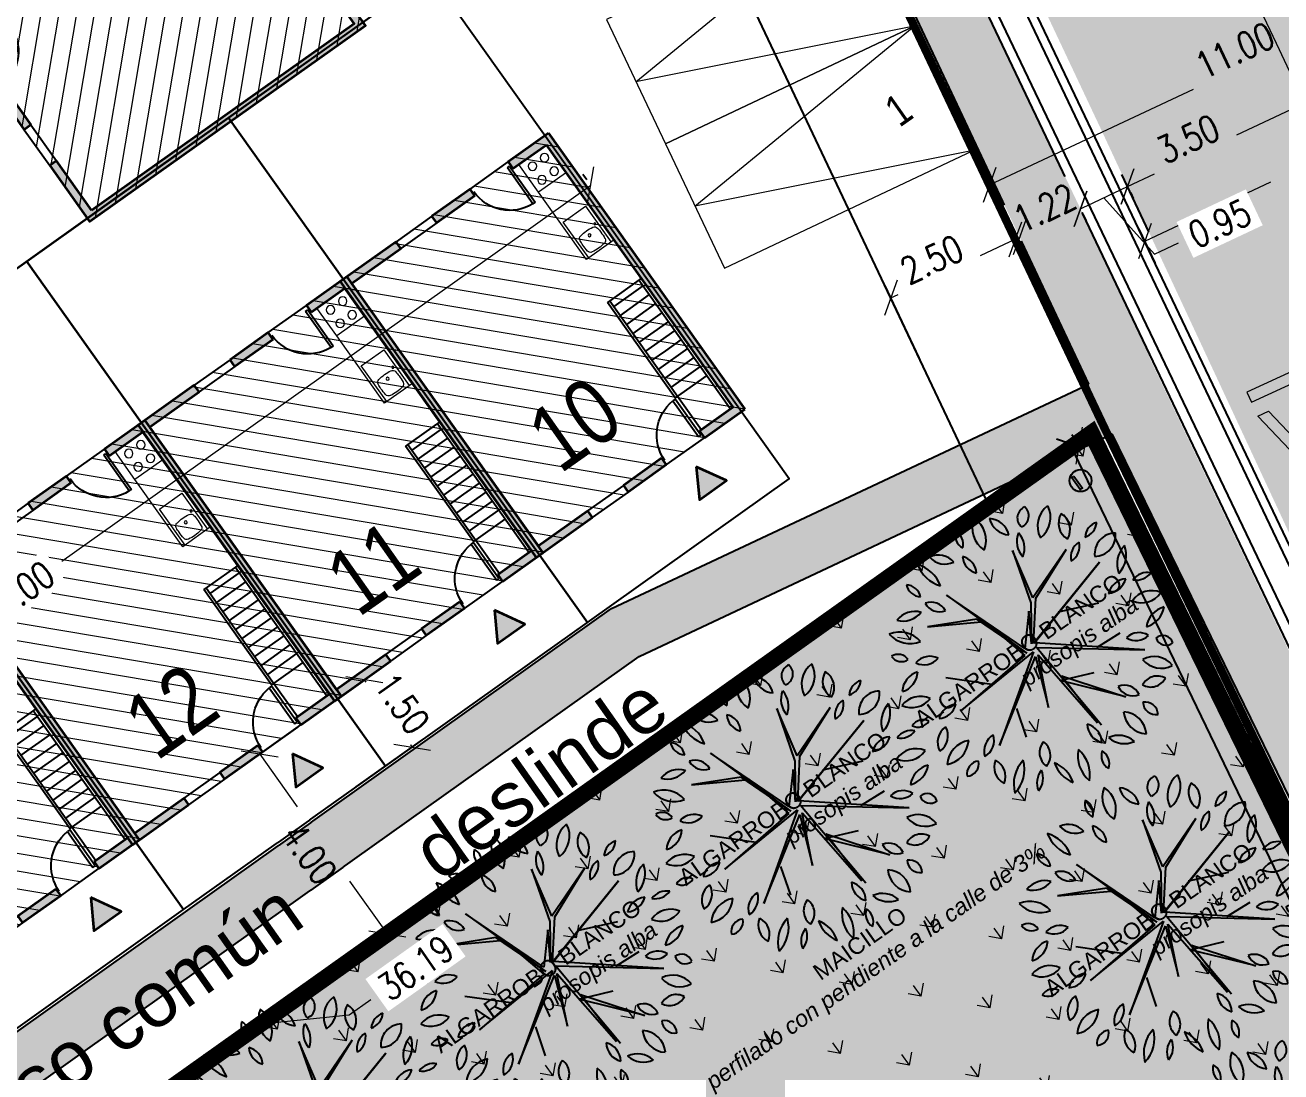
# Model space of a CAD drawing. Header units: metres. Extents: x 12 to 777, y -493 to 333.
# Drawn here: x 595.92 to 618.73, y -273.51 to -254.49 of the extents above; entities that cross this region are included whole.
import ezdxf
from ezdxf.enums import TextEntityAlignment as Align

# ---------------------------------------------------------------- set-up
doc = ezdxf.new("R2010")
doc.units = ezdxf.units.M
doc.header["$LTSCALE"] = 5
doc.header["$MEASUREMENT"] = 0
for name, pattern in [('DASHED2', [0.375, 0.25, -0.125]), ('HIDDEN', [0.375, 0.25, -0.125]), ('PHANTOM2', [1.25, 0.625, -0.125, 0.125, -0.125, 0.125, -0.125])]:
    doc.linetypes.add(name, pattern=pattern)
doc.layers.get('0').update_dxf_attribs({"color": 30})
for name, color, linetype, lineweight in [('A-ANNO-DIMS', 3, 'Continuous', 18), ('A-ANNO-TEXT', 3, 'Continuous', 18), ('A-DOOR-FULL', 4, 'Continuous', 25), ('A-ELEV-OVHD', 3, 'HIDDEN', 18), ('A-FLOR-PATT', 8, 'Continuous', 18), ('A-FLOR-STRS', 4, 'Continuous', 25), ('A-FLOR-WDWK', 4, 'Continuous', 25), ('A-FURN', 8, 'Continuous', 18), ('A-WALL-FULL', 7, 'Continuous', 35), ('A-WALL-PATT', 8, 'Continuous', 18), ('G-ANNO-RDME', 3, 'Continuous', 18), ('G-ANNO-SYMB', 3, 'Continuous', 18), ('G-PLAN-OTLN', 7, 'Continuous', 35), ('U-ANNO-PATT', 8, 'Continuous', 18), ('U-BLDG-TYPE', 7, 'Continuous', 35), ('U-CURB', 4, 'Continuous', 25), ('U-PARK-MNR', 255, 'Continuous', 13), ('U-PROP-NEW', 1, 'PHANTOM2', 50)]:
    doc.layers.add(name, color=color, linetype=linetype, lineweight=lineweight)
for name, color, linetype in [('U-BLDG', 7, 'Continuous'), ('U-OTHR', 8, 'Continuous'), ('U-PROP', 1, 'Continuous'), ('U-SDWK', 4, 'Continuous'), ('U-STRT', 4, 'Continuous'), ('U-VEGE', 70, 'Continuous')]:
    doc.layers.add(name, color=color, linetype=linetype)
doc.styles.add('E-ARIAL', font='arial.ttf')
doc.styles.add('E-ROMANS', font='romans.shx', dxfattribs={"width": 0.8})
doc.dimstyles.new('E-0200_TICK_18', dxfattribs={"dimscale": 0.001, "dimtxt": 360, "dimasz": 360, "dimexe": 180, "dimexo": 120, "dimgap": 180, "dimtad": 0, "dimzin": 0, "dimdsep": 46, "dimtxsty": 'E-ROMANS', "dimblk": 'OBLIQUE', "dimcen": 180, "dimclrd": 256, "dimclre": 256, "dimclrt": 256, "dimadec": 0, "dimazin": 0, "dimtfac": 1, "dimtmove": 1, "dimatfit": 3, "dimldrblk": 'OPEN90', "dimfxl": 1, "dimtfill": 1, "dimtolj": 1, "dimtzin": 0, "dimarcsym": 0})
doc.dimstyles.new('E-0200_TICK_24', dxfattribs={"dimscale": 0.001, "dimtxt": 480, "dimasz": 480, "dimexe": 240, "dimexo": 120, "dimgap": 240, "dimtad": 0, "dimzin": 0, "dimdsep": 46, "dimtxsty": 'E-ROMANS', "dimblk": 'OBLIQUE', "dimcen": 240, "dimclrd": 256, "dimclre": 256, "dimclrt": 256, "dimadec": 0, "dimazin": 0, "dimtfac": 1, "dimtmove": 1, "dimatfit": 3, "dimldrblk": 'OPEN90', "dimfxl": 1, "dimtfill": 1, "dimtolj": 1, "dimtzin": 0, "dimlwd": -1, "dimarcsym": 0})
pattern_1 = [(35.412781, (201.82205, 533.24843), (-0.02729924, 0.175375895), [0, -0.15875])]
pattern_2 = [(72.9251, (560.57546, -239.98136), (-0.2967209, 0.3895357), [0, -0.38608, 0, -0.4318, 0, -0.41275]), (42.9251, (560.57546, -239.98136), (-0.0491944, 0.844683), [0, -0.20828, 0, -0.34798, 0, -0.13335]), (2.9251, (560.32087, -240.16245), (0.643726, 0.4596605), [0, -0.127, 0, -0.4572, 0, -0.5969]), (352.9251, (560.3209, -240.16245), (0.492984, 0.624246), [0, -0.0635, 0, -0.29972, 0, -0.3429])]

# ---------------------------------------------------------------- blocks, each defined once
blk = doc.blocks.new('_Oblique')
at = {"color": 0, "linetype": 'ByBlock', "lineweight": -2}
blk.add_line((-0.5, -0.5), (0.5, 0.5), dxfattribs=at)
blk = doc.blocks.new('*D117')
at = {"layer": 'A-ANNO-DIMS', "lineweight": -2, "transparency": 16777216}
for p, q in [((623.932, -253.5), (623.431, -252.435)), ((613.662, -257.87), (613.338, -257.181))]:
    blk.add_line(p, q, dxfattribs=at)
at = {"layer": 'A-ANNO-DIMS', "transparency": 16777216}
for p, q in [((623.534, -252.652), (618.919, -254.822)), ((613.44, -257.398), (617.144, -255.656))]:
    blk.add_line(p, q, dxfattribs=at)
at = {"layer": 'A-ANNO-DIMS', "transparency": 16777216, "xscale": 0.48, "yscale": 0.48, "zscale": 0.48}
for p, rotation in [((623.534, -252.652), 25.1846288424931), ((613.44, -257.398), 205.1846288424931)]:
    blk.add_blockref('_Oblique', p, dxfattribs=dict(at, rotation=rotation))
at = {"layer": 'A-ANNO-DIMS', "transparency": 16777216, "insert": (617.898, -254.956), "char_height": 0.48, "attachment_point": 5, "rotation": 25.1846, "style": 'E-ROMANS', "bg_fill": 3, "box_fill_scale": 1.25, "bg_fill_color": 256, "bg_fill_true_color": 13158600, "bg_fill_transparency": 0}
blk.add_mtext('\\A1;11.00', dxfattribs=at)
blk = doc.blocks.new('_Open90')
at = {"color": 0, "linetype": 'ByBlock', "lineweight": -2}
for p, q in [((-0.5, 0.5), (0, 0)), ((0, 0), (-1, 0)), ((0, 0), (-0.5, -0.5))]:
    blk.add_line(p, q, dxfattribs=at)
blk = doc.blocks.new('*D118')
at = {"layer": 'A-ANNO-DIMS', "transparency": 16777216}
for p, q in [((619.115, -255.938), (617.928, -256.496)), ((615.946, -257.427), (616.434, -257.198))]:
    blk.add_line(p, q, dxfattribs=at)
at = {"layer": 'A-ANNO-DIMS', "lineweight": -2, "transparency": 16777216}
for p, q in [((619.166, -256.046), (619.217, -256.155)), ((616.334, -258.251), (615.844, -257.21))]:
    blk.add_line(p, q, dxfattribs=at)
at = {"layer": 'A-ANNO-DIMS', "transparency": 16777216, "xscale": 0.48, "yscale": 0.48, "zscale": 0.48, "rotation": 25.1846288424931}
blk.add_blockref('_Oblique', (619.115, -255.938), dxfattribs=at)
at = {"layer": 'A-ANNO-DIMS', "transparency": 16777216, "insert": (617.048, -256.563), "char_height": 0.48, "attachment_point": 5, "rotation": 25.1846, "style": 'E-ROMANS', "bg_fill": 3, "box_fill_scale": 1.25, "bg_fill_color": 256, "bg_fill_true_color": 13158600, "bg_fill_transparency": 0}
blk.add_mtext('\\A1;3.50', dxfattribs=at)
at = {"layer": 'A-ANNO-DIMS', "transparency": 16777216, "xscale": 0.48, "yscale": 0.48, "zscale": 0.48, "rotation": 205.1846288424931}
blk.add_blockref('_Oblique', (615.946, -257.427), dxfattribs=at)
blk = doc.blocks.new('*D121')
at = {"layer": 'A-ANNO-DIMS', "lineweight": -2, "transparency": 16777216}
for p, q in [((623.14, -256.297), (622.608, -255.167)), ((616.446, -258.814), (616.158, -258.201))]:
    blk.add_line(p, q, dxfattribs=at)
at = {"layer": 'A-ANNO-DIMS', "transparency": 16777216}
for p, q in [((622.711, -255.385), (620.043, -256.639)), ((616.26, -258.418), (618.549, -257.341))]:
    blk.add_line(p, q, dxfattribs=at)
at = {"layer": 'A-ANNO-DIMS', "transparency": 16777216, "xscale": 0.48, "yscale": 0.48, "zscale": 0.48}
for p, rotation in [((622.711, -255.385), 25.1846288424931), ((616.26, -258.418), 205.1846288424931)]:
    blk.add_blockref('_Oblique', p, dxfattribs=dict(at, rotation=rotation))
at = {"layer": 'A-ANNO-DIMS', "transparency": 16777216, "insert": (619.482, -257.386), "char_height": 0.48, "attachment_point": 5, "rotation": 25.1846, "style": 'E-ROMANS', "bg_fill": 3, "box_fill_scale": 1.25, "bg_fill_color": 256, "bg_fill_true_color": 13158600, "bg_fill_transparency": 0}
blk.add_mtext('\\A1;7.00', dxfattribs=at)
blk = doc.blocks.new('*D122')
at = {"layer": 'A-ANNO-DIMS', "transparency": 16777216}
blk.add_line((613.987, -258.349), (615.091, -257.83), dxfattribs=at)
at = {"layer": 'A-ANNO-DIMS', "lineweight": -2, "transparency": 16777216}
for p, q in [((615.142, -257.939), (615.193, -258.048)), ((614.444, -259.321), (613.885, -258.132))]:
    blk.add_line(p, q, dxfattribs=at)
at = {"layer": 'A-ANNO-DIMS', "transparency": 16777216, "insert": (614.444, -257.816), "char_height": 0.48, "attachment_point": 5, "rotation": 25.1846, "style": 'E-ROMANS', "bg_fill": 3, "box_fill_scale": 1.25, "bg_fill_color": 256, "bg_fill_true_color": 13158600, "bg_fill_transparency": 0}
blk.add_mtext('\\A1;1.22', dxfattribs=at)
at = {"layer": 'A-ANNO-DIMS', "transparency": 16777216, "xscale": 0.48, "yscale": 0.48, "zscale": 0.48}
for p, rotation in [((615.091, -257.83), 25.18462884249304), ((613.987, -258.349), 205.184628842493)]:
    blk.add_blockref('_Oblique', p, dxfattribs=dict(at, rotation=rotation))
blk = doc.blocks.new('*D133')
at = {"layer": 'A-ANNO-DIMS', "lineweight": -2, "transparency": 16777216}
for p, q in [((601.065, -267.108), (602.276, -266.247)), ((601.934, -268.33), (603.145, -267.469))]:
    blk.add_line(p, q, dxfattribs=at)
at = {"layer": 'A-ANNO-DIMS', "transparency": 16777216}
blk.add_line((602.081, -266.386), (602.95, -267.608), dxfattribs=at)
at = {"layer": 'A-ANNO-DIMS', "transparency": 16777216, "insert": (602.77, -266.816), "char_height": 0.48, "attachment_point": 5, "rotation": 305.4128, "style": 'E-ROMANS', "bg_fill": 3, "box_fill_scale": 1.25, "bg_fill_color": 256, "bg_fill_true_color": 13158600, "bg_fill_transparency": 0}
blk.add_mtext('\\A1;1.50', dxfattribs=at)
at = {"layer": 'A-ANNO-DIMS', "transparency": 16777216, "xscale": 0.48, "yscale": 0.48, "zscale": 0.48}
for p, rotation in [((602.081, -266.386), 125.4127811874746), ((602.95, -267.608), 305.4127811874746)]:
    blk.add_blockref('_Oblique', p, dxfattribs=dict(at, rotation=rotation))
blk = doc.blocks.new('*D134')
at = {"layer": 'A-ANNO-DIMS', "lineweight": -2, "transparency": 16777216}
for p, q in [((600.869, -267.247), (599.986, -267.875)), ((600.227, -272.615), (602.696, -270.86))]:
    blk.add_line(p, q, dxfattribs=at)
at = {"layer": 'A-ANNO-DIMS', "transparency": 16777216}
for p, q in [((600.181, -267.736), (600.863, -268.695)), ((602.501, -270.999), (601.819, -270.04))]:
    blk.add_line(p, q, dxfattribs=at)
at = {"layer": 'A-ANNO-DIMS', "transparency": 16777216, "xscale": 0.48, "yscale": 0.48, "zscale": 0.48}
for p, rotation in [((600.181, -267.736), 125.4127811874746), ((602.501, -270.999), 305.4127811874746)]:
    blk.add_blockref('_Oblique', p, dxfattribs=dict(at, rotation=rotation))
at = {"layer": 'A-ANNO-DIMS', "transparency": 16777216, "insert": (601.086, -269.549), "char_height": 0.48, "attachment_point": 5, "rotation": 305.4128, "style": 'E-ROMANS', "bg_fill": 3, "box_fill_scale": 1.25, "bg_fill_color": 256, "bg_fill_true_color": 13158600, "bg_fill_transparency": 0}
blk.add_mtext('\\A1;4.00', dxfattribs=at)
blk = doc.blocks.new('*D229')
at = {"layer": 'A-ANNO-DIMS', "lineweight": -2, "transparency": 16777216}
for p, q in [((614.369, -259.364), (613.807, -258.168)), ((612.16, -260.539), (611.545, -259.232))]:
    blk.add_line(p, q, dxfattribs=at)
at = {"layer": 'A-ANNO-DIMS', "transparency": 16777216}
for p, q in [((613.909, -258.385), (613.272, -258.685)), ((611.647, -259.449), (611.779, -259.387))]:
    blk.add_line(p, q, dxfattribs=at)
at = {"layer": 'A-ANNO-DIMS', "transparency": 16777216, "xscale": 0.48, "yscale": 0.48, "zscale": 0.48, "rotation": 25.18462884249304}
blk.add_blockref('_Oblique', (613.909, -258.385), dxfattribs=at)
at = {"layer": 'A-ANNO-DIMS', "transparency": 16777216, "insert": (612.392, -258.752), "char_height": 0.48, "attachment_point": 5, "rotation": 25.1846, "style": 'E-ROMANS', "bg_fill": 3, "box_fill_scale": 1.25, "bg_fill_color": 256, "bg_fill_true_color": 13158600, "bg_fill_transparency": 0}
blk.add_mtext('\\A1;2.50', dxfattribs=at)
at = {"layer": 'A-ANNO-DIMS', "transparency": 16777216, "xscale": 0.48, "yscale": 0.48, "zscale": 0.48, "rotation": 205.184628842493}
blk.add_blockref('_Oblique', (611.647, -259.449), dxfattribs=at)
blk = doc.blocks.new('LB-SUP PATIOS$0$CASATIPO')
at = {"layer": 'A-FLOR-PATT'}
h = blk.add_hatch(dxfattribs=at)
h.set_pattern_fill('LINE', color=256, scale=0.1, angle=45, style=0)
h.set_pattern_definition([(45, (-6e-14, 0), (-0.224506, 0.224506), [])])
h.paths.add_polyline_path([(-0.075, 6.15), (4.575, 6.15), (4.575, 0), (-0.075, 0)])
at = {"layer": 'A-WALL-FULL'}
blk.add_hatch(color=254, dxfattribs=at).paths.add_polyline_path([(1.25, -0.342), (1.553, -0.866), (0.947, -0.866)])
at = {"layer": 'A-WALL-PATT'}
h = blk.add_hatch(color=256, dxfattribs=at)
h.paths.add_polyline_path([(0.825, 6.15), (-0.075, 6.15), (-0.075, 0), (0.825, 0), (0.825, 0.15), (0.075, 0.15), (0.075, 6), (0.825, 6)])
h.paths.add_polyline_path([(2.525, 0.15), (1.675, 0.15), (1.675, 0), (2.525, 0)])
h.paths.add_polyline_path([(4.575, 6.15), (3.325, 6.15), (3.325, 6), (4.425, 6), (4.425, 0.15), (3.325, 0.15), (3.325, 0), (4.575, 0)])
h.paths.add_polyline_path([(2.525, 6.15), (1.675, 6.15), (1.675, 6), (2.525, 6)])
at = {"layer": 'A-DOOR-FULL'}
for p, q in [((1.675, 6.15), (0.825, 6.15)), ((0.9, 6.07), (0.85, 6.07)), ((0.85, 6.07), (0.85, 5.27)), ((0.9, 5.27), (0.9, 6.07)), ((0.85, 5.27), (0.9, 5.27)), ((0.85, 0.88), (0.9, 0.88)), ((0.85, 0.08), (0.85, 0.88)), ((0.9, 0.88), (0.9, 0.08)), ((0.9, 0.08), (0.85, 0.08))]:
    blk.add_line(p, q, dxfattribs=at)
at = {"layer": 'A-DOOR-FULL', "color": 1}
blk.add_line((1.675, 0), (0.825, 0), dxfattribs=at)
at = {"layer": 'A-DOOR-FULL'}
for centre, start, end in [((0.847, 6.071), 273.7768, 359.9185), ((0.847, 0.079), 0.0815, 86.2232)]:
    blk.add_arc(centre, 0.803, start, end, dxfattribs=at)
at = {"layer": 'A-FLOR-STRS'}
for p, q in [((0.075, 3.025), (0.835, 3.025)), ((0.135, 2.9), (0.785, 2.9)), ((0.135, 2.7), (0.785, 2.7)), ((0.135, 2.5), (0.785, 2.5)), ((0.135, 2.3), (0.785, 2.3)), ((0.135, 2.1), (0.785, 2.1)), ((0.135, 1.9), (0.785, 1.9)), ((0.135, 1.7), (0.485, 1.7)), ((0.485, 1.7), (0.785, 1.7)), ((0.135, 1.5), (0.785, 1.5)), ((0.135, 1.3), (0.785, 1.3)), ((0.135, 1.1), (0.785, 1.1)), ((0.135, 0.9), (0.835, 0.9)), ((0.785, 0.9), (0.785, 0.15))]:
    blk.add_line(p, q, dxfattribs=at)
for points in [[(0.135, 0.15), (0.135, 3.025)], [(0.785, 3.025), (0.785, 1.873)], [(0.835, 1.902), (0.835, 3.025)], [(0.785, 1.873), (0.785, 0.9), (0.835, 0.9), (0.835, 1.902)]]:
    blk.add_lwpolyline(points, dxfattribs=at)
at = {"layer": 'A-FLOR-WDWK'}
for points in [[(2.525, 6.15), (3.325, 6.15)], [(2.525, 6), (3.325, 6)], [(2.525, 0.15), (3.325, 0.15)], [(2.525, 0), (3.325, 0)]]:
    blk.add_lwpolyline(points, dxfattribs=at)
at = {"layer": 'A-FURN'}
for p, q in [((0.695, 5.38), (0.695, 6)), ((0.075, 5.38), (0.695, 5.38)), ((0.145, 4.68), (0.145, 3.88)), ((0.645, 4.68), (0.145, 4.68)), ((0.645, 3.88), (0.645, 4.68)), ((0.075, 3.88), (0.695, 3.88))]:
    blk.add_line(p, q, dxfattribs=at)
blk.add_lwpolyline([(0.695, 3.88), (0.695, 5.38)], dxfattribs=at)
for centre, radius in [((0.243, 5.83), 0.0778), ((0.513, 5.83), 0.0778), ((0.243, 5.53), 0.0778), ((0.513, 5.53), 0.0778), ((0.195, 4.323), 0.019), ((0.195, 4.323), 0.019), ((0.393, 4.209), 0.0275), ((0.393, 4.209), 0.0275)]:
    blk.add_circle(centre, radius, dxfattribs=at)
for centre, radius, start, end in [((0.943, 4.133), 0.75, 172.77, 180), ((0.943, 4.133), 0.75, 172.77, 180), ((1.755, 4.133), 1.562, 179.9987, 185.0083), ((1.755, 4.133), 1.562, 179.9987, 185.0083), ((0.273, 4.218), 0.075, 100.3812, 172.77), ((0.273, 4.218), 0.075, 100.3812, 172.77), ((0.395, 3.554), 0.75, 90, 100.3812), ((0.395, 3.554), 0.75, 90, 100.3812), ((0.395, 3.554), 0.75, 79.6188, 90), ((0.395, 3.554), 0.75, 79.6188, 90), ((0.517, 4.218), 0.075, 7.23, 79.6188), ((0.517, 4.218), 0.075, 7.23, 79.6188), ((-0.153, 4.133), 0.75, 360, 7.23), ((-0.153, 4.133), 0.75, 360, 7.23), ((-0.965, 4.133), 1.562, 354.9917, 0.0013), ((-0.965, 4.133), 1.562, 354.9917, 0.0013), ((0.273, 4.006), 0.075, 187.23, 259.6188), ((0.273, 4.006), 0.075, 187.23, 259.6188), ((0.395, 4.67), 0.75, 259.6188, 270), ((0.395, 4.67), 0.75, 259.6188, 270), ((0.395, 4.67), 0.75, 270, 280.3812), ((0.395, 4.67), 0.75, 270, 280.3812), ((0.517, 4.006), 0.075, 280.3812, 352.77), ((0.517, 4.006), 0.075, 280.3812, 352.77)]:
    blk.add_arc(centre, radius, start, end, dxfattribs=at)
at = {"layer": 'A-WALL-FULL'}
for p, q in [((-0.075, 6.15), (-0.075, 0)), ((-0.075, 6.15), (0.825, 6.15)), ((0.075, 0.15), (0.075, 6)), ((0.825, 6), (0.075, 6)), ((0.825, 6.15), (0.825, 6)), ((0.075, 0.15), (0.825, 0.15)), ((0.825, 0.15), (0.825, 0)), ((0.825, 0), (-0.075, 0))]:
    blk.add_line(p, q, dxfattribs=at)
for points in [[(1.675, 6), (1.675, 6.15)], [(1.675, 6.15), (2.525, 6.15)], [(1.675, 6), (2.525, 6)], [(2.525, 6), (2.525, 6.15)], [(3.325, 6.15), (4.575, 6.15), (4.575, 0), (3.325, 0)], [(3.325, 6), (3.325, 6.15)], [(4.425, 6), (4.425, 0.15), (3.325, 0.15)], [(4.425, 6), (3.325, 6)], [(1.675, 0.15), (2.525, 0.15)], [(1.675, 0.15), (1.675, 0)], [(2.525, 0.15), (2.525, 0)], [(3.325, 0.15), (3.325, 0)], [(1.675, 0), (2.525, 0)]]:
    blk.add_lwpolyline(points, dxfattribs=at)
blk.add_lwpolyline([(1.25, -0.342), (1.553, -0.866), (0.947, -0.866)], close=True, dxfattribs=at)
blk = doc.blocks.new('arbolito')
at = {"linetype": 'ByBlock'}
for p, q in [((-436.249, -26.412), (-435.853, -26.871)), ((-435.889, -26.898), (-436.249, -26.412)), ((-435.926, -26.331), (-435.853, -27.236)), ((-435.826, -27.173), (-435.908, -26.367)), ((-435.908, -26.367), (-435.889, -26.898)), ((-436.632, -26.654), (-435.862, -27.279)), ((-435.853, -27.236), (-436.632, -26.654)), ((-435.391, -26.895), (-435.313, -26.633)), ((-435.853, -26.871), (-436.146, -26.753)), ((-435.63, -26.735), (-435.826, -27.173)), ((-435.808, -27.218), (-435.075, -26.711)), ((-435.075, -26.711), (-435.799, -27.173)), ((-435.799, -27.173), (-435.63, -26.735)), ((-436.294, -26.922), (-436.541, -26.907)), ((-434.969, -27.164), (-435.808, -27.218)), ((-435.726, -27.236), (-434.969, -27.164)), ((-435.337, -27.197), (-435.035, -27.484)), ((-436.756, -27.529), (-435.853, -27.279)), ((-435.862, -27.279), (-436.756, -27.529)), ((-436.2, -27.381), (-436.541, -27.236)), ((-435.853, -27.279), (-436.104, -27.599)), ((-436.043, -27.589), (-435.835, -27.288)), ((-435.986, -27.538), (-435.763, -27.288)), ((-435.835, -27.288), (-435.986, -27.538)), ((-435.763, -27.288), (-435.467, -28.084)), ((-435.754, -27.245), (-435.566, -27.752)), ((-435.467, -28.084), (-435.754, -27.245)), ((-435.612, -27.692), (-435.726, -27.236)), ((-436.104, -27.599), (-436.578, -27.798)), ((-436.578, -27.798), (-436.086, -27.617)), ((-436.182, -28.066), (-436.043, -27.589)), ((-436.086, -27.617), (-436.182, -28.066)), ((-435.165, -27.952), (-435.612, -27.692)), ((-435.566, -27.752), (-435.165, -27.952))]:
    blk.add_line(p, q, dxfattribs=at)
for centre, radius, start, end in [((-435.672, -26.087), 0.135, 125.4093, 202.7101), ((-435.875, -26.029), 0.135, 305.4093, 22.7101), ((-436.023, -26.144), 0.215, 149.4737, 231.7586), ((-436.341, -26.204), 0.215, 329.4737, 51.7586), ((-435.875, -25.996), 0.21, 192.306, 259.6849), ((-436.118, -26.248), 0.21, 12.306, 79.6849), ((-435.345, -26.2), 0.293, 133.8117, 194.3077), ((-435.832, -26.061), 0.293, 313.8117, 14.3077), ((-435.138, -26.142), 0.294, 163.4642, 212.7906), ((-435.668, -26.217), 0.294, 343.4642, 32.7906), ((-436.296, -26.179), 0.116, 146.8151, 244.0193), ((-436.444, -26.22), 0.116, 326.8151, 64.0193), ((-435.696, -26.299), 0.171, 145.5248, 220.8327), ((-435.967, -26.314), 0.171, 325.5248, 40.8327), ((-435.083, -26.347), 0.173, 104.1004, 168.465), ((-435.295, -26.145), 0.173, 284.1004, 348.465), ((-435.275, -26.462), 0.148, 103.8914, 198.9039), ((-435.45, -26.366), 0.148, 283.8914, 18.9039), ((-434.886, -26.582), 0.303, 100.3005, 160.4476), ((-435.226, -26.182), 0.303, 280.3005, 340.4476), ((-436.542, -26.387), 0.211, 183.3189, 263.1904), ((-436.777, -26.609), 0.211, 3.3189, 83.1904), ((-436.569, -26.476), 0.15, 25.4537, 116.6852), ((-436.501, -26.277), 0.15, 205.4537, 296.6852), ((-436.217, -26.387), 0.143, 168.8066, 257.6391), ((-436.389, -26.499), 0.143, 348.8066, 77.6391), ((-434.823, -26.55), 0.165, 122.5817, 207.18), ((-435.058, -26.486), 0.165, 302.5817, 27.18), ((-436.782, -26.589), 0.0949, 163.4933, 274.4697), ((-436.866, -26.656), 0.0949, 343.4933, 94.4697), ((-434.737, -26.754), 0.115, 59.9815, 155.6676), ((-434.784, -26.607), 0.115, 239.9815, 335.6676), ((-436.711, -26.902), 0.163, 22.5723, 98.3335), ((-436.584, -26.679), 0.163, 202.5723, 278.3335), ((-434.923, -26.877), 0.171, 86.0282, 161.3698), ((-435.073, -26.652), 0.171, 266.0282, 341.3698), ((-436.839, -27.021), 0.218, 69.7201, 135.6489), ((-436.919, -26.664), 0.218, 249.7201, 315.6489), ((-434.694, -27.059), 0.236, 64.7353, 140.5781), ((-434.776, -26.695), 0.236, 244.7353, 320.5781), ((-436.974, -27.183), 0.206, 30.9482, 110.5784), ((-436.87, -26.884), 0.206, 210.9482, 290.5784), ((-434.61, -27.148), 0.17, 90.2529, 173.5221), ((-434.779, -26.959), 0.17, 270.2529, 353.5221), ((-437.024, -27.341), 0.162, 44.2577, 108.5927), ((-436.96, -27.074), 0.162, 224.2577, 288.5927), ((-434.859, -27.365), 0.167, 58.8748, 131.2135), ((-436.748, -27.413), 0.18, 60.5095, 129.292), ((-436.773, -27.117), 0.18, 240.5095, 309.292), ((-434.883, -27.096), 0.167, 238.8748, 311.2135), ((-434.642, -27.363), 0.115, 28.1981, 112.1918), ((-434.584, -27.202), 0.115, 208.1981, 292.1918), ((-437.069, -27.289), 0.238, 280.8762, 345.4479), ((-436.794, -27.582), 0.238, 100.8762, 165.4479), ((-434.753, -27.613), 0.209, 29.1952, 106.7189), ((-434.63, -27.311), 0.209, 209.1952, 286.7189), ((-436.859, -27.751), 0.187, 54.9745, 151.3792), ((-436.916, -27.508), 0.187, 234.9745, 331.3792), ((-435.039, -27.828), 0.166, 28.8072, 103.9199), ((-434.934, -27.588), 0.166, 208.8072, 283.9199), ((-434.707, -27.793), 0.194, 71.3712, 141.7535), ((-434.797, -27.49), 0.194, 251.3712, 321.7535), ((-436.827, -27.932), 0.15, 71.8192, 140.0818), ((-436.703, -27.623), 0.161, 267.1724, 337.2365), ((-436.563, -27.845), 0.161, 87.1724, 157.2365), ((-436.896, -27.693), 0.15, 251.8192, 320.0818), ((-436.575, -28.018), 0.167, 113.4753, 203.456), ((-436.795, -27.931), 0.167, 293.4753, 23.456), ((-435.095, -28.124), 0.249, 6.5487, 76.8911), ((-434.791, -27.853), 0.249, 186.5487, 256.8911), ((-434.858, -27.921), 0.109, 359.2557, 87.6287), ((-434.745, -27.814), 0.109, 179.2557, 267.6287), ((-436.113, -28.141), 0.206, 122.8873, 186.7253), ((-436.429, -27.993), 0.206, 302.8873, 6.7253), ((-435.23, -27.991), 0.151, 173.65, 254.6514), ((-435.42, -28.12), 0.151, 353.65, 74.6514), ((-436.677, -27.983), 0.229, 271.6328, 352.0268), ((-436.444, -28.243), 0.229, 91.6328, 172.0268), ((-435.664, -28.174), 0.162, 148.7877, 221.5977), ((-435.923, -28.197), 0.162, 328.7877, 41.5977), ((-435.137, -28.289), 0.207, 38.6962, 106.2415), ((-435.033, -27.96), 0.207, 218.6962, 286.2415), ((-436.394, -28.297), 0.106, 76.5419, 193.4774), ((-436.472, -28.219), 0.106, 256.5419, 13.4774), ((-436.054, -28.27), 0.195, 159.117, 230.3606), ((-436.361, -28.35), 0.195, 339.117, 50.3606), ((-435.852, -28.415), 0.233, 122.117, 201.7275), ((-436.193, -28.304), 0.233, 302.117, 21.7275), ((-435.166, -28.264), 0.317, 165.2071, 218.3217), ((-435.722, -28.38), 0.317, 345.2071, 38.3217), ((-435.143, -28.26), 0.138, 156.7754, 231.288), ((-435.356, -28.314), 0.138, 336.7754, 51.288), ((-435.746, -28.448), 0.134, 129.7475, 206.0709), ((-435.952, -28.404), 0.134, 309.7475, 26.0709), ((-435.723, -28.466), 0.181, 5.3196, 80.419), ((-435.512, -28.27), 0.181, 185.3196, 260.419)]:
    blk.add_arc(centre, radius, start, end, dxfattribs=at)
blk = doc.blocks.new('basurero')
blk.add_lwpolyline([(-0.133, -0.052), (0.13, -0.052), (0.13, -0.1), (-0.133, -0.1)], close=True)
blk.add_circle((0, 0), 0.2)
blk = doc.blocks.new('*D377')
at = {"layer": 'A-ANNO-DIMS', "transparency": 16777216}
for p, q in [((615.091, -257.83), (615.947, -257.428)), ((615.519, -257.629), (616.439, -258.655)), ((616.439, -258.655), (616.873, -258.451))]:
    blk.add_line(p, q, dxfattribs=at)
at = {"layer": 'A-ANNO-DIMS', "lineweight": -2, "transparency": 16777216}
for p, q in [((615.998, -257.536), (616.049, -257.645)), ((615.142, -257.939), (615.193, -258.048))]:
    blk.add_line(p, q, dxfattribs=at)
at = {"layer": 'A-ANNO-DIMS', "transparency": 16777216, "xscale": 0.48, "yscale": 0.48, "zscale": 0.48}
for p, rotation in [((615.947, -257.428), 25.18462884249305), ((615.091, -257.83), 205.184628842493)]:
    blk.add_blockref('_Oblique', p, dxfattribs=dict(at, rotation=rotation))
at = {"layer": 'A-ANNO-DIMS', "transparency": 16777216, "insert": (617.62, -258.1), "char_height": 0.48, "attachment_point": 5, "rotation": 25.1846, "style": 'E-ROMANS', "bg_fill": 3, "box_fill_scale": 1.25, "bg_fill_color": 256, "bg_fill_true_color": 13158600, "bg_fill_transparency": 0}
blk.add_mtext('\\A1;0.95', dxfattribs=at)
blk = doc.blocks.new('*D404')
at = {"layer": 'A-ANNO-DIMS', "lineweight": -2, "transparency": 16777216}
for p, q in [((615.054, -262.108), (614.934, -261.939)), ((586.117, -283.866), (585.442, -282.917))]:
    blk.add_line(p, q, dxfattribs=at)
at = {"layer": 'A-ANNO-DIMS', "transparency": 16777216}
for p, q in [((585.581, -283.112), (615.073, -262.134)), ((601.807, -272.472), (602.198, -272.194)), ((600.327, -272.623), (601.807, -272.472))]:
    blk.add_line(p, q, dxfattribs=at)
at = {"layer": 'A-ANNO-DIMS', "transparency": 16777216, "xscale": 0.48, "yscale": 0.48, "zscale": 0.48}
for p, rotation in [((615.073, -262.134), 35.42510156300243), ((585.581, -283.112), 215.4251015630024)]:
    blk.add_blockref('_Oblique', p, dxfattribs=dict(at, rotation=rotation))
at = {"layer": 'A-ANNO-DIMS', "transparency": 16777216, "insert": (603.012, -271.615), "char_height": 0.48, "attachment_point": 5, "rotation": 35.4251, "style": 'E-ROMANS', "bg_fill": 3, "box_fill_scale": 1.25, "bg_fill_color": 256, "bg_fill_true_color": 13158600, "bg_fill_transparency": 0}
blk.add_mtext('\\A1;36.19', dxfattribs=at)
blk = doc.blocks.new('*D414')
at = {"layer": 'A-ANNO-DIMS', "lineweight": -2, "transparency": 16777216}
for p, q in [((615.183, -261.957), (614.732, -262.174)), ((614.894, -262.096), (620.063, -272.818)), ((625.888, -284.901), (620.719, -274.18)), ((626.177, -284.762), (625.726, -284.979))]:
    blk.add_line(p, q, dxfattribs=at)
at = {"layer": 'A-ANNO-DIMS', "lineweight": -2, "transparency": 16777216, "xscale": 0.36, "yscale": 0.36, "zscale": 0.36}
for p, rotation in [((614.894, -262.096), 115.7381400640921), ((625.888, -284.901), 295.7381400640921)]:
    blk.add_blockref('_Oblique', p, dxfattribs=dict(at, rotation=rotation))
at = {"layer": 'A-ANNO-DIMS', "transparency": 16777216, "insert": (620.391, -273.499), "char_height": 0.36, "attachment_point": 5, "rotation": 295.7381, "style": 'E-ROMANS', "bg_fill": 3, "box_fill_scale": 1.25, "bg_fill_color": 256, "bg_fill_true_color": 13158600, "bg_fill_transparency": 0}
blk.add_mtext('\\A1;25.32', dxfattribs=at)
blk = doc.blocks.new('A$C2D685A48')
at = {"layer": 'G-ANNO-SYMB'}
for points in [[(14.386, 14.111), (13.489, 12.893), (13.368, 13.065), (14.265, 14.284)], [(11.877, 12.342), (13.326, 12.777), (13.204, 12.95), (11.755, 12.514)], [(11.713, 12.226), (10.816, 11.008), (10.695, 11.18), (11.592, 12.399)], [(16.113, 11.715), (14.664, 11.279), (14.786, 11.107), (16.235, 11.543)], [(9.204, 10.457), (10.653, 10.893), (10.531, 11.065), (9.082, 10.629)], [(13.604, 9.945), (14.501, 11.164), (14.622, 10.992), (13.725, 9.773)], [(9.04, 10.341), (8.143, 9.123), (8.022, 9.295), (8.919, 10.514)], [(13.44, 9.83), (11.991, 9.394), (12.113, 9.222), (13.562, 9.658)], [(6.531, 8.572), (7.98, 9.008), (7.858, 9.18), (6.409, 8.744)], [(10.931, 8.06), (11.828, 9.279), (11.949, 9.107), (11.052, 7.888)], [(6.367, 8.456), (5.47, 7.238), (5.349, 7.41), (6.246, 8.629)], [(10.767, 7.945), (9.318, 7.509), (9.44, 7.337), (10.889, 7.773)], [(8.258, 6.175), (9.155, 7.394), (9.276, 7.222), (8.379, 6.003)], [(3.858, 6.687), (5.307, 7.123), (5.185, 7.295), (3.736, 6.859)], [(3.695, 6.571), (2.798, 5.353), (2.676, 5.525), (3.573, 6.744)], [(8.094, 6.06), (6.645, 5.624), (6.767, 5.452), (8.216, 5.888)], [(5.585, 4.291), (6.482, 5.509), (6.603, 5.337), (5.706, 4.118)], [(1.185, 4.802), (2.634, 5.238), (2.513, 5.41), (1.064, 4.974)], [(1.022, 4.686), (0.125, 3.468), (0.003, 3.64), (0.9, 4.859)], [(5.422, 4.175), (3.973, 3.739), (4.094, 3.567), (5.543, 4.003)], [(-1.488, 2.917), (-0.039, 3.353), (-0.16, 3.525), (-1.609, 3.089)], [(2.912, 2.406), (3.809, 3.624), (3.931, 3.452), (3.034, 2.233)], [(-1.257, 2.114), (-1.421, 1.998), (-1.997, 2.816), (-1.834, 2.931)], [(2.749, 2.29), (1.3, 1.854), (1.421, 1.682), (2.87, 2.118)], [(0.239, 0.521), (1.136, 1.739), (1.258, 1.567), (0.361, 0.348)], [(-0.44, 1.007), (-0.603, 0.892), (-0.027, 0.075), (0.136, 0.19)]]:
    blk.add_hatch(color=256, dxfattribs=at).paths.add_polyline_path(points)
for points in [[(14.386, 14.111), (13.489, 12.893), (13.368, 13.065), (14.265, 14.284)], [(11.877, 12.342), (13.326, 12.777), (13.204, 12.95), (11.755, 12.514)], [(11.713, 12.226), (10.816, 11.008), (10.695, 11.18), (11.592, 12.399)], [(16.113, 11.715), (14.664, 11.279), (14.786, 11.107), (16.235, 11.543)], [(9.204, 10.457), (10.653, 10.893), (10.531, 11.065), (9.082, 10.629)], [(13.604, 9.945), (14.501, 11.164), (14.622, 10.992), (13.725, 9.773)], [(9.04, 10.341), (8.143, 9.123), (8.022, 9.295), (8.919, 10.514)], [(13.44, 9.83), (11.991, 9.394), (12.113, 9.222), (13.562, 9.658)], [(6.531, 8.572), (7.98, 9.008), (7.858, 9.18), (6.409, 8.744)], [(10.931, 8.06), (11.828, 9.279), (11.949, 9.107), (11.052, 7.888)], [(6.367, 8.456), (5.47, 7.238), (5.349, 7.41), (6.246, 8.629)], [(10.767, 7.945), (9.318, 7.509), (9.44, 7.337), (10.889, 7.773)], [(8.258, 6.175), (9.155, 7.394), (9.276, 7.222), (8.379, 6.003)], [(3.858, 6.687), (5.307, 7.123), (5.185, 7.295), (3.736, 6.859)], [(3.695, 6.571), (2.798, 5.353), (2.676, 5.525), (3.573, 6.744)], [(8.094, 6.06), (6.645, 5.624), (6.767, 5.452), (8.216, 5.888)], [(5.585, 4.291), (6.482, 5.509), (6.603, 5.337), (5.706, 4.118)], [(1.185, 4.802), (2.634, 5.238), (2.513, 5.41), (1.064, 4.974)], [(1.022, 4.686), (0.125, 3.468), (0.003, 3.64), (0.9, 4.859)], [(5.422, 4.175), (3.973, 3.739), (4.094, 3.567), (5.543, 4.003)], [(-1.488, 2.917), (-0.039, 3.353), (-0.16, 3.525), (-1.609, 3.089)], [(2.912, 2.406), (3.809, 3.624), (3.931, 3.452), (3.034, 2.233)], [(-1.257, 2.114), (-1.421, 1.998), (-1.997, 2.816), (-1.834, 2.931)], [(2.749, 2.29), (1.3, 1.854), (1.421, 1.682), (2.87, 2.118)], [(0.239, 0.521), (1.136, 1.739), (1.258, 1.567), (0.361, 0.348)], [(-0.44, 1.007), (-0.603, 0.892), (-0.027, 0.075), (0.136, 0.19)]]:
    blk.add_lwpolyline(points, close=True, dxfattribs=at)
blk = doc.blocks.new('*D477')
at = {"layer": 'A-ANNO-DIMS', "lineweight": -2, "transparency": 16777216}
for p, q in [((606.124, -257.307), (606.054, -257.21)), ((584, -273.045), (583.931, -272.947))]:
    blk.add_line(p, q, dxfattribs=at)
at = {"layer": 'A-ANNO-DIMS', "transparency": 16777216}
for p, q in [((606.194, -257.405), (596.586, -264.239)), ((584.07, -273.142), (594.943, -265.408))]:
    blk.add_line(p, q, dxfattribs=at)
at = {"layer": 'A-ANNO-DIMS', "transparency": 16777216, "xscale": 0.48, "yscale": 0.48, "zscale": 0.48}
for p, rotation in [((606.194, -257.405), 35.42510156300668), ((584.07, -273.142), 215.4251015630067)]:
    blk.add_blockref('_Oblique', p, dxfattribs=dict(at, rotation=rotation))
at = {"layer": 'A-ANNO-DIMS', "transparency": 16777216, "insert": (595.765, -264.823), "char_height": 0.48, "attachment_point": 5, "rotation": 35.4251, "style": 'E-ROMANS', "bg_fill": 3, "box_fill_scale": 1.25, "bg_fill_color": 256, "bg_fill_true_color": 13158600, "bg_fill_transparency": 0}
blk.add_mtext('\\A1;27.00', dxfattribs=at)
blk = doc.blocks.new('ESTACIONAMIENTO')
blk.add_lwpolyline([(-2.5, -5), (0, -5), (0, 0), (-2.5, 0)], close=True)
blk.add_lwpolyline([(-2.5, -5), (-1.25, 0), (0, -5)])

msp = doc.modelspace()

# ---------------------------------------------------------------- hatches: boundary and pattern name
at = {"layer": 'G-ANNO-RDME'}
h = msp.add_hatch(dxfattribs=at)
h.set_pattern_fill('CROSS', color=8, scale=0.03, style=0)
h.set_pattern_definition([(35.41278, (-2e-13, 0), (0.044869524, 0.265644924), [0.09525, -0.28575]), (125.41278, (0.06641, -0.01122), (-0.265644924, 0.044869524), [0.09525, -0.28575])])
edge = h.paths.add_edge_path()
edge.add_line((585.782, -282.888), (586.277, -283.564))
edge.add_arc((593.311, -306.32), 23.818, 75.717, 107.1763, ccw=False)
edge.add_arc((566.64, -378.618), 100.78, 64.10197, 71.15876, ccw=False)
edge.add_arc((622.644, -262.58), 28.067, 244.7209, 256.7035)
edge.add_arc((618.499, -273.508), 16.549, 261.973, 283.382)
edge.add_arc((579.55, -196.742), 102.245, 294.73394, 295.95238)
edge.add_arc((622.389, -285.169), 3.992, 298.5176, 368.9653)
edge.add_line((626.332, -284.547), (615.291, -261.904))
edge.add_line((615.291, -261.904), (585.782, -282.888))
at = {"layer": 'U-ANNO-PATT'}
h = msp.add_hatch(dxfattribs=at)
h.set_pattern_fill('DOTS', color=256, scale=0.1, style=0)
h.set_pattern_definition([(35.412781, (201.68764, 533.46236), (-0.02729924, 0.175375895), [0, -0.15875])])
h.paths.add_polyline_path([(616.221, -260.272), (615.107, -260.802), (615.532, -261.707), (626.506, -284.204), (627.409, -283.774)])

# ---------------------------------------------------------------- linework, layer by layer
at = {"layer": 'U-CURB'}
msp.add_line((628.214, -283.91), (591.122, -205.986), dxfattribs=at)
at = {"layer": 'U-PROP', "ltscale": 5}
for p, q in [((599.614, -256.175), (606.134, -265.345)), ((592.28, -261.392), (598.799, -270.56))]:
    msp.add_line(p, q, dxfattribs=at)
at = {"layer": 'U-PROP'}
for points in [[(600.674, -249.904), (589.875, -257.582), (592.483, -261.25), (594.726, -259.655), (598.394, -257.047), (602.061, -254.439), (603.281, -253.571)], [(603.281, -253.571), (599.616, -256.178), (606.134, -265.345), (609.802, -262.738)], [(592.281, -261.393), (588.614, -264.001), (595.132, -273.168), (598.799, -270.56)]]:
    msp.add_lwpolyline(points, close=True, dxfattribs=at)
at = {"layer": 'U-SDWK', "color": 3}
for p, q in [((627.602, -284.112), (590.556, -206.29)), ((615.241, -261.016), (597.48, -223.249)), ((606.571, -265.093), (615.241, -261.016)), ((607.077, -265.96), (615.667, -261.921)), ((626.641, -284.418), (615.667, -261.921))]:
    msp.add_line(p, q, dxfattribs=at)
at = {"layer": 'U-STRT'}
msp.add_line((628.367, -283.859), (591.257, -205.899), dxfattribs=at)

# ---------------------------------------------------------------- block references
at = {"layer": 'U-BLDG-TYPE', "extrusion": (0, 0, -1), "zscale": -1.000000000000018}
for p, rotation in [((-599.453, -250.772), 234.5872187992415), ((-608.933, -261.512), 324.5748984369883), ((-597.932, -269.337), 324.5748984369883)]:
    msp.add_blockref('LB-SUP PATIOS$0$CASATIPO', p, dxfattribs=dict(at, rotation=rotation))
at = {"layer": 'U-OTHR', "rotation": 305.4127811875207}
msp.add_blockref('basurero', (615.093, -262.767), dxfattribs=at)
at = {"layer": 'U-PARK-MNR', "ltscale": 5, "rotation": 115.3442910032952}
msp.add_blockref('ESTACIONAMIENTO', (606.482, -254.393), dxfattribs=at)
at = {"layer": 'U-VEGE', "xscale": 2.028056027166204, "yscale": 2.028056027166204, "zscale": 2.028056027166204}
for p, rotation in [((-74.104, -823.025), 215.4130482401573), ((-78.389, -825.895), 215.4130482401573), ((-71.743, -827.914), 215.4130482401573), ((-69.421, -832.722), 215.4130482401576)]:
    msp.add_blockref('arbolito', p, dxfattribs=dict(at, rotation=rotation))

# ---------------------------------------------------------------- texts
at = {"layer": 'A-ANNO-TEXT', "style": 'E-ARIAL', "width": 0.8}
for s, height, p in [('1', 0.563, (611.785, -256.032)), ('10', 1.2, (605.901, -261.737)), ('11', 1.2, (602.234, -264.346)), ('12', 1.2, (598.568, -266.955))]:
    msp.add_text(s, height=height, rotation=35.1739, dxfattribs=at).set_placement(p, align=Align.MIDDLE_CENTER)
at = {"layer": 'G-ANNO-RDME', "char_height": 0.3, "rotation": 35.1616, "style": 'E-ARIAL'}
for s, insert, attachment_point in [('ALGARROBO BLANCO\\P{\\fArial|b0|i1|c0|p34;prosopis alba}', (615.712, -264.434), 3), ('ALGARROBO BLANCO\\P{\\fArial|b0|i1|c0|p34;prosopis alba}', (611.427, -267.304), 3), ('MAICILLO\\P{\\fArial|b0|i1|c0|p34;perfilado con pendiente a la calle de 3%}', (610.997, -271.05), 2), ('ALGARROBO BLANCO\\P{\\fArial|b0|i1|c0|p34;prosopis alba}', (618.073, -269.322), 3), ('ALGARROBO BLANCO\\P{\\fArial|b0|i1|c0|p34;prosopis alba}', (606.974, -270.347), 3)]:
    msp.add_mtext(s, dxfattribs=dict(at, insert=insert, attachment_point=attachment_point))

# ---------------------------------------------------------------- next in the draw order: dimensions: what is measured, and where the dimension line sits
at = {"layer": 'A-ANNO-DIMS'}
dim = msp.add_linear_dim(base=(623.534, -252.652), p1=(613.713, -257.979), p2=(623.984, -253.609), angle=25.1846, text='11.00', dimstyle='E-0200_TICK_24', dxfattribs=at)
dim.commit()
dim.dimension.update_dxf_attribs({"geometry": '*D117', "text_midpoint": (617.898, -254.956), "dimtype": 160})
at = {"layer": 'A-ANNO-DIMS', "color": 3}
dim = msp.add_linear_dim(base=(602.95, -267.608), p1=(600.967, -267.178), p2=(601.837, -268.4), angle=125.4128, dimstyle='E-0200_TICK_24', dxfattribs=at)
dim.commit()
dim.dimension.update_dxf_attribs({"geometry": '*D133', "text_midpoint": (602.77, -266.816), "dimtype": 160})

# ---------------------------------------------------------------- next in the draw order: texts
at = {"layer": 'A-ANNO-TEXT', "insert": (607.111, -266.248), "char_height": 1, "attachment_point": 3, "rotation": 35.1616, "style": 'E-ARIAL'}
msp.add_mtext('deslinde', dxfattribs=at)

# ---------------------------------------------------------------- next in the draw order: dimensions: what is measured, and where the dimension line sits
at = {"layer": 'A-ANNO-DIMS', "color": 3}
for base, p1, p2, angle, picture, middle in [((619.115, -255.938), (616.385, -258.359), (619.115, -255.938), 25.1846, '*D118', (617.048, -256.563)), ((602.501, -270.999), (600.967, -267.178), (600.129, -272.685), 125.4128, '*D134', (601.086, -269.549))]:
    dim = msp.add_linear_dim(base=base, p1=p1, p2=p2, angle=angle, dimstyle='E-0200_TICK_24', dxfattribs=at)
    dim.commit()
    dim.dimension.update_dxf_attribs({"geometry": picture, "text_midpoint": middle, "dimtype": 160})
at = {"layer": 'A-ANNO-DIMS'}
dim = msp.add_linear_dim(base=(615.091, -257.83, -791.211), p1=(614.495, -259.43), p2=(615.091, -257.83, -791.211), angle=205.1846, dimstyle='E-0200_TICK_24', dxfattribs=at)
dim.commit()
dim.dimension.update_dxf_attribs({"geometry": '*D122', "text_midpoint": (614.444, -257.816, -791.211), "dimtype": 160})

# ---------------------------------------------------------------- next in the draw order: hatches: boundary and pattern name
at = {"layer": 'U-ANNO-PATT'}
h = msp.add_hatch(dxfattribs=at)
h.set_pattern_fill('DOTS', color=256, scale=0.1, style=0)
h.set_pattern_definition(pattern_1)
h.paths.add_polyline_path([(606.571, -265.093), (581.919, -282.628), (582.499, -283.443), (607.077, -265.96), (615.667, -261.921), (615.241, -261.016)])
h = msp.add_hatch(dxfattribs=at)
h.set_pattern_fill('GRASS', color=256, scale=0.05, style=0)
h.set_pattern_definition([(125.41278, (-2e-13, 0), (-1.2522613, 0.2115168), [0.238125, -1.557925]), (80.41278, (-2e-13, 0), (-1.2522622, 0.211517), [0.238125, -1.031875]), (170.41278, (-2e-13, 0), (-0.211517, -1.2522622), [0.238125, -1.031875])])
edge = h.paths.add_edge_path()
edge.add_line((585.782, -282.888), (586.277, -283.564))
edge.add_arc((593.311, -306.32), 23.818, 75.717, 107.1763, ccw=False)
edge.add_arc((566.64, -378.618), 100.78, 64.10197, 71.15876, ccw=False)
edge.add_arc((622.644, -262.58), 28.067, 244.7209, 256.7035)
edge.add_arc((618.499, -273.508), 16.549, 261.973, 283.382)
edge.add_arc((579.55, -196.742), 102.245, 294.73394, 295.95238)
edge.add_arc((622.389, -285.169), 3.992, 298.5176, 368.9653)
edge.add_line((626.332, -284.547), (615.291, -261.904))
edge.add_line((615.291, -261.904), (585.782, -282.888))

# ---------------------------------------------------------------- next in the draw order: linework, layer by layer
at = {"layer": 'G-ANNO-RDME', "linetype": 'DASHED2', "const_width": 0.075}
msp.add_lwpolyline([(585.782, -282.888), (586.277, -283.564, -0.138136), (599.187, -283.238, -0.030801), (610.658, -287.959, 0.052332), (616.189, -289.894, 0.093687), (622.33, -289.607, 0.005316), (624.295, -288.676, 0.317448), (626.332, -284.547), (615.291, -261.904)], format="xyb", close=True, dxfattribs=at)
at = {"layer": 'U-PROP', "ltscale": 5}
msp.add_line((595.947, -258.783), (602.467, -267.953), dxfattribs=at)
at = {"layer": 'U-PROP'}
for points in [[(599.616, -256.178), (595.949, -258.786), (602.467, -267.953), (606.134, -265.345)], [(595.949, -258.786), (592.281, -261.393), (598.799, -270.56), (602.467, -267.953)]]:
    msp.add_lwpolyline(points, close=True, dxfattribs=at)
at = {"layer": 'U-PROP-NEW', "ltscale": 1.2, "const_width": 0.3}
msp.add_lwpolyline([(585.782, -282.888), (586.277, -283.564, -0.138136), (599.187, -283.238, -0.030801), (610.658, -287.959, 0.052332), (616.189, -289.894, 0.093687), (622.33, -289.607, 0.005316), (624.295, -288.676, 0.317448), (626.332, -284.547), (615.291, -261.904)], format="xyb", close=True, dxfattribs=at)
at = {"layer": 'U-SDWK', "color": 3}
for points in [[(587.829, -278.425), (606.571, -265.093)], [(582.499, -283.443), (607.077, -265.96)]]:
    msp.add_lwpolyline(points, dxfattribs=at)

# ---------------------------------------------------------------- next in the draw order: block references
at = {"layer": 'U-BLDG-TYPE', "extrusion": (0, 0, -1), "zscale": -1.000000000000018, "rotation": 324.5748984369883}
for p in [(-605.266, -264.12), (-601.599, -266.728)]:
    msp.add_blockref('LB-SUP PATIOS$0$CASATIPO', p, dxfattribs=at)
at = {"layer": 'U-VEGE', "xscale": 2.028056027166204, "yscale": 2.028056027166204, "zscale": 2.028056027166204, "rotation": 215.4130482401573}
for p in [(-82.843, -828.811), (-87.072, -831.942)]:
    msp.add_blockref('arbolito', p, dxfattribs=at)

# ---------------------------------------------------------------- next in the draw order: texts
at = {"layer": 'A-ANNO-TEXT', "insert": (600.474, -270.001), "char_height": 1, "attachment_point": 3, "rotation": 35.1616, "style": 'E-ARIAL'}
msp.add_mtext('A. uso común', dxfattribs=at)

# ---------------------------------------------------------------- next in the draw order: dimensions: what is measured, and where the dimension line sits
at = {"layer": 'A-ANNO-DIMS'}
dim = msp.add_linear_dim(base=(622.711, -255.385), p1=(616.497, -258.922), p2=(623.191, -256.406), angle=25.1846, text='7.00', dimstyle='E-0200_TICK_24', dxfattribs=at)
dim.commit()
dim.dimension.update_dxf_attribs({"geometry": '*D121', "text_midpoint": (619.482, -257.386), "dimtype": 160})
at = {"layer": 'A-ANNO-DIMS', "color": 3}
dim = msp.add_linear_dim(base=(611.647, -259.449), p1=(614.42, -259.473), p2=(612.211, -260.648), angle=205.1846, dimstyle='E-0200_TICK_24', dxfattribs=at)
dim.commit()
dim.dimension.update_dxf_attribs({"geometry": '*D229', "text_midpoint": (612.392, -258.752), "dimtype": 160})

# ---------------------------------------------------------------- next in the draw order: hatches: boundary and pattern name
at = {"layer": 'U-ANNO-PATT'}
h = msp.add_hatch(dxfattribs=at)
h.set_pattern_fill('DOTS', color=256, scale=0.1, style=0)
h.set_pattern_definition(pattern_1)
h.paths.add_polyline_path([(597.987, -221.9), (597.055, -222.344), (597.48, -223.249), (615.241, -261.016), (616.355, -260.486)])
h = msp.add_hatch(dxfattribs=at)
h.set_pattern_fill('AR-SAND', color=256, scale=0.01, angle=360, style=0)
h.set_pattern_definition(pattern_2)
h.paths.add_polyline_path([(613.164, -235.038), (609.689, -227.68), (606.959, -221.871), (601.16, -225.995), (603.443, -230.875), (608.896, -242.453), (615.47, -256.397), (617.648, -261.07), (623.444, -256.949), (621.603, -252.997), (619.32, -248.117), (615.328, -239.66)])
h = msp.add_hatch(dxfattribs=at)
h.set_pattern_fill('AR-SAND', color=256, scale=0.01, angle=360, style=0)
h.set_pattern_definition(pattern_2)
h.paths.add_polyline_path([(625.421, -261.194), (623.444, -256.949), (617.648, -261.07), (619.016, -264.006), (623.727, -273.963), (624.823, -276.3), (630.708, -272.422), (630.12, -271.177)])

# ---------------------------------------------------------------- next in the draw order: linework, layer by layer
at = {"layer": 'G-PLAN-OTLN', "ltscale": 8, "const_width": 0.15, "flags": 128}
msp.add_lwpolyline([(542.215, -288.053), (554.385, -305.171), (554.385, -305.171), (554.385, -305.171), (554.385, -305.171), (554.385, -305.171), (578.839, -287.784), (578.839, -287.784), (578.839, -287.784), (578.839, -287.784, -0.025511), (580.912, -286.384), (568.706, -269.217), (573.592, -265.743), (586.324, -283.654, -0.137997), (599.164, -283.336, -0.030773), (610.615, -288.049, 0.052461), (616.17, -289.993, 0.093938), (622.362, -289.702, 0.005347), (624.341, -288.765, 0.316645), (626.443, -284.45), (615.519, -261.793), (589.517, -206.895, 0.403546)], format="xyb", dxfattribs=at)
at = {"layer": 'U-BLDG', "ltscale": 0.4, "flags": 128}
msp.add_lwpolyline([(613.434, -263.225), (613.264, -262.871), (593.759, -221.692)], dxfattribs=at)
at = {"layer": 'U-PROP', "ltscale": 8, "flags": 128}
msp.add_lwpolyline([(543.92, -213.566), (551.805, -225.923), (551.805, -225.923), (551.805, -225.923), (583.175, -205.031), (584.117, -204.549), (585.507, -204.2), (586.848, -204.209), (588.17, -204.552), (589.424, -205.251), (590.209, -205.963), (591.107, -207.301), (592.762, -210.785), (633.763, -296.456), (605.394, -309.9), (597.739, -297.906), (503.477, -352.638)], dxfattribs=at)

# ---------------------------------------------------------------- next in the draw order: block references
at = {"layer": 'U-PARK-MNR', "ltscale": 5, "rotation": 115.3442910032952}
msp.add_blockref('ESTACIONAMIENTO', (607.552, -256.652), dxfattribs=at)

# ---------------------------------------------------------------- next in the draw order: dimensions: what is measured, and where the dimension line sits
at = {"layer": 'A-ANNO-DIMS'}
dim = msp.add_linear_dim(base=(615.947, -257.428), p1=(615.091, -257.83, -791.211), p2=(615.946, -257.427), angle=205.1846, dimstyle='E-0200_TICK_24', dxfattribs=at)
dim.commit()
dim.dimension.update_dxf_attribs({"geometry": '*D377', "text_midpoint": (617.091, -258.349)})
at = {"layer": 'A-ANNO-DIMS', "color": 3}
dim = msp.add_linear_dim(base=(615.073, -262.134), p1=(586.187, -283.963), p2=(615.124, -262.206), angle=35.4251, dimstyle='E-0200_TICK_24', dxfattribs=at)
dim.commit()
dim.dimension.update_dxf_attribs({"geometry": '*D404', "text_midpoint": (602.394, -272.055), "dimtype": 160})

# ---------------------------------------------------------------- next in the draw order: dimensions: what is measured, and where the dimension line sits
dim = msp.add_aligned_dim(p1=(615.291, -261.904), p2=(626.285, -284.709), distance=-0.441, dimstyle='E-0200_TICK_18', dxfattribs=at)
dim.commit()
dim.dimension.update_dxf_attribs({"geometry": '*D414', "text_midpoint": (620.391, -273.499)})

# ---------------------------------------------------------------- next in the draw order: linework, layer by layer
at = {"layer": 'A-ELEV-OVHD', "color": 4, "ltscale": 100}
msp.add_line((638.376, -296.875, -1570.196), (590.796, -195.443, 197.742), dxfattribs=at)

# ---------------------------------------------------------------- next in the draw order: block references
at = {"layer": 'G-ANNO-SYMB', "rotation": 259.7480075806747}
msp.add_blockref('A$C2D685A48', (618.038, -261.177), dxfattribs=at)

# ---------------------------------------------------------------- next in the draw order: dimensions: what is measured, and where the dimension line sits
at = {"layer": 'A-ANNO-DIMS'}
dim = msp.add_linear_dim(base=(606.194, -257.405), p1=(584.07, -273.142), p2=(606.194, -257.405), angle=35.4251, text='27.00', dimstyle='E-0200_TICK_24', dxfattribs=at)
dim.commit()
dim.dimension.update_dxf_attribs({"geometry": '*D477', "text_midpoint": (595.765, -264.823), "dimtype": 160})

doc.saveas('drawing.dxf')
